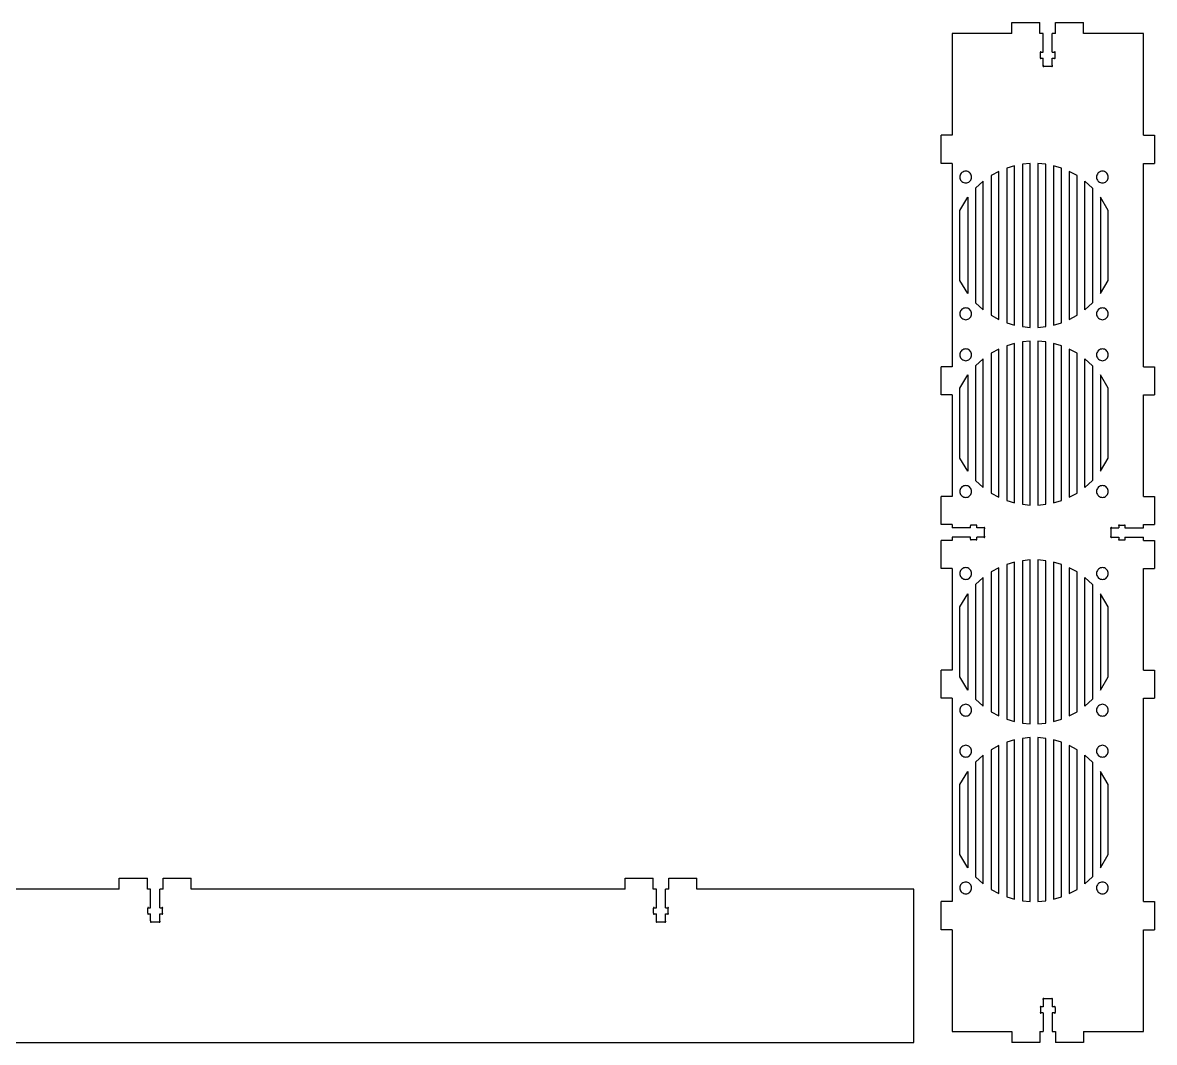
# Model space of a CAD drawing. Extents: x 0 to 1890, y 0 to 1229.
# Drawn here: x 414 to 828, y 856 to 1229 of the extents above; entities that cross this region are included whole.
import ezdxf

# ---------------------------------------------------------------- set-up
doc = ezdxf.new("R2010")
doc.units = 0
doc.layers.get('0').update_dxf_attribs({"linetype": 'CONTINUOUS'})

msp = doc.modelspace()

# ---------------------------------------------------------------- linework, layer by layer
at = {"color": 7}
for points in [[(775.866436, 1228.999659), (786.13314, 1228.999659)], [(775.866436, 1224.999663), (775.866436, 1228.999659)], [(786.536523, 1218.232946), (787.333131, 1218.232946), (787.333131, 1224.999663), (786.13314, 1224.999663), (786.13314, 1228.999659)], [(791.866421, 1228.999659), (802.133124, 1228.999659)], [(791.866421, 1224.999663), (791.866421, 1228.999659)], [(823.999767, 1187.791346), (823.999767, 1224.999663), (802.133124, 1224.999663), (802.133124, 1228.999659)], [(775.866436, 1224.999663), (753.999794, 1224.999663), (753.999794, 1187.791346), (749.999798, 1187.791346)], [(791.866421, 1224.999663), (790.66643, 1224.999663)], [(790.66643, 1218.232946), (790.66643, 1224.999663)], [(786.333138, 1216.203037), (786.333138, 1218.029587)], [(790.66643, 1218.232946), (791.463037, 1218.232946)], [(791.666422, 1216.203037), (791.666422, 1218.029587)], [(786.536523, 1215.999652), (787.333131, 1215.999652)], [(787.333131, 1213.403217), (787.333131, 1215.999652)], [(787.636687, 1213.09966), (790.362873, 1213.09966)], [(790.66643, 1215.999652), (791.463037, 1215.999652)], [(790.66643, 1213.403217), (790.66643, 1215.999652)], [(749.999798, 1177.524669), (749.999798, 1187.791346)], [(823.999767, 1187.791346), (827.999763, 1187.791346)], [(827.999763, 1187.791346), (827.999763, 1177.524669)], [(753.999794, 1177.524669), (749.999798, 1177.524669)], [(753.999794, 1177.524669), (753.999794, 1103.10806), (749.999798, 1103.10806)], [(776.85693, 1176.636912), (773.999775, 1175.783949)], [(773.999775, 1175.783949), (773.999775, 1119.215413)], [(776.85693, 1118.362423), (776.85693, 1176.636912)], [(782.571214, 1177.46564), (779.714059, 1177.191982)], [(779.714059, 1177.191982), (779.714059, 1117.80738)], [(782.571214, 1117.533722), (782.571214, 1177.46564)], [(785.428343, 1177.46564), (785.428343, 1117.533722)], [(788.285498, 1177.191982), (785.428343, 1177.46564)], [(788.285498, 1117.80738), (788.285498, 1177.191982)], [(791.142627, 1176.636912), (791.142627, 1118.362423)], [(793.999782, 1175.783949), (791.142627, 1176.636912)], [(793.999782, 1119.215413), (793.999782, 1175.783949)], [(823.999767, 1103.10806), (823.999767, 1177.524669), (827.999763, 1177.524669)], [(771.142646, 1174.604913), (768.285491, 1173.054746)], [(768.285491, 1173.054746), (768.285491, 1121.944616)], [(771.142646, 1120.394449), (771.142646, 1174.604913)], [(796.856911, 1174.604913), (796.856911, 1120.394449)], [(799.714066, 1173.054746), (796.856911, 1174.604913)], [(799.714066, 1121.944616), (799.714066, 1173.054746)], [(765.428362, 1171.060265), (762.571207, 1168.495289)], [(762.571207, 1168.495289), (762.571207, 1126.504047)], [(765.428362, 1123.939071), (765.428362, 1171.060265)], [(808.285479, 1165.112274), (808.285479, 1129.887061)], [(811.142634, 1160.2772), (808.285479, 1165.112274)], [(811.142634, 1134.722162), (811.142634, 1160.2772)], [(808.285479, 1129.887061), (811.142634, 1134.722162)], [(762.571207, 1126.504047), (765.428362, 1123.939071)], [(768.285491, 1121.944616), (771.142646, 1120.394449)], [(796.856911, 1120.394449), (799.714066, 1121.944616)], [(773.999775, 1119.215413), (776.85693, 1118.362423)], [(779.714059, 1117.80738), (782.571214, 1117.533722)], [(785.428343, 1117.533722), (788.285498, 1117.80738)], [(791.142627, 1118.362423), (793.999782, 1119.215413)], [(771.142646, 1109.604929), (768.285491, 1108.054762)], [(771.142646, 1055.394465), (771.142646, 1109.604929)], [(776.85693, 1111.636955), (773.999775, 1110.783965)], [(773.999775, 1110.783965), (773.999775, 1054.215429)], [(776.85693, 1053.362439), (776.85693, 1111.636955)], [(782.571214, 1112.465656), (779.714059, 1112.191998)], [(779.714059, 1112.191998), (779.714059, 1052.807396)], [(782.571214, 1052.533738), (782.571214, 1112.465656)], [(785.428343, 1112.465656), (785.428343, 1052.533738)], [(788.285498, 1112.191998), (785.428343, 1112.465656)], [(788.285498, 1052.807396), (788.285498, 1112.191998)], [(791.142627, 1111.636955), (791.142627, 1053.362439)], [(793.999782, 1110.783965), (791.142627, 1111.636955)], [(793.999782, 1054.215429), (793.999782, 1110.783965)], [(796.856911, 1109.604929), (796.856911, 1055.394465)], [(799.714066, 1108.054762), (796.856911, 1109.604929)], [(765.428362, 1106.06028), (762.571207, 1103.495305)], [(765.428362, 1058.939087), (765.428362, 1106.06028)], [(768.285491, 1108.054762), (768.285491, 1056.944632)], [(799.714066, 1056.944632), (799.714066, 1108.054762)], [(749.999798, 1092.841357), (749.999798, 1103.10806)], [(762.571207, 1103.495305), (762.571207, 1061.504063)], [(823.999767, 1103.10806), (827.999763, 1103.10806)], [(827.999763, 1103.10806), (827.999763, 1092.841357)], [(808.285479, 1100.11229), (808.285479, 1064.887077)], [(811.142634, 1095.277216), (808.285479, 1100.11229)], [(811.142634, 1069.722178), (811.142634, 1095.277216)], [(753.999794, 1092.841357), (749.999798, 1092.841357)], [(753.999794, 1092.841357), (753.999794, 1055.633066), (749.999798, 1055.633066)], [(823.999767, 1055.633066), (823.999767, 1092.841357), (827.999763, 1092.841357)], [(808.285479, 1064.887077), (811.142634, 1069.722178)], [(762.571207, 1061.504063), (765.428362, 1058.939087)], [(768.285491, 1056.944632), (771.142646, 1055.394465)], [(796.856911, 1055.394465), (799.714066, 1056.944632)], [(749.999798, 1045.366363), (749.999798, 1055.633066)], [(773.999775, 1054.215429), (776.85693, 1053.362439)], [(779.714059, 1052.807396), (782.571214, 1052.533738)], [(785.428343, 1052.533738), (788.285498, 1052.807396)], [(791.142627, 1053.362439), (793.999782, 1054.215429)], [(823.999767, 1055.633066), (827.999763, 1055.633066)], [(827.999763, 1055.633066), (827.999763, 1045.366363)], [(753.999794, 1045.366363), (749.999798, 1045.366363)], [(753.999794, 1045.366363), (753.999794, 1044.166345)], [(760.766484, 1044.166345), (753.999794, 1044.166345)], [(760.766484, 1044.166345), (760.766484, 1044.962979)], [(762.796393, 1045.166364), (760.969869, 1045.166364)], [(762.999779, 1044.166345), (762.999779, 1044.962979)], [(765.59624, 1044.166345), (762.999779, 1044.166345)], [(765.899796, 1041.136629), (765.899796, 1043.862789)], [(812.099764, 1043.862789), (812.099764, 1041.136629)], [(812.40332, 1044.166345), (814.999782, 1044.166345)], [(814.999782, 1044.962979), (814.999782, 1044.166345)], [(815.203167, 1045.166364), (817.029691, 1045.166364)], [(817.233076, 1044.962979), (817.233076, 1044.166345), (823.999767, 1044.166345), (823.999767, 1045.366363), (827.999763, 1045.366363)], [(760.766484, 1040.036439), (760.766484, 1040.833046), (753.999794, 1040.833046), (753.999794, 1039.633055), (749.999798, 1039.633055)], [(749.999798, 1029.366351), (749.999798, 1039.633055)], [(762.796393, 1039.833053), (760.969869, 1039.833053)], [(765.59624, 1040.833046), (762.999779, 1040.833046)], [(762.999779, 1040.036439), (762.999779, 1040.833046)], [(812.40332, 1040.833046), (814.999782, 1040.833046)], [(814.999782, 1040.833046), (814.999782, 1040.036439)], [(815.203167, 1039.833053), (817.029691, 1039.833053)], [(817.233076, 1040.833046), (817.233076, 1040.036439)], [(817.233076, 1040.833046), (823.999767, 1040.833046)], [(823.999767, 1039.633055), (823.999767, 1040.833046)], [(823.999767, 1039.633055), (827.999763, 1039.633055), (827.999763, 1029.366351)], [(776.85693, 1031.636952), (773.999775, 1030.783988)], [(776.85693, 973.362463), (776.85693, 1031.636952)], [(782.571214, 1032.46568), (779.714059, 1032.192021)], [(779.714059, 1032.192021), (779.714059, 972.80742)], [(782.571214, 972.533761), (782.571214, 1032.46568)], [(785.428343, 1032.46568), (785.428343, 972.533761)], [(788.285498, 1032.192021), (785.428343, 1032.46568)], [(788.285498, 972.80742), (788.285498, 1032.192021)], [(791.142627, 1031.636952), (791.142627, 973.362463)], [(793.999782, 1030.783988), (791.142627, 1031.636952)], [(753.999794, 1029.366351), (749.999798, 1029.366351)], [(753.999794, 1029.366351), (753.999794, 992.158061), (749.999798, 992.158061)], [(771.142646, 1029.604953), (768.285491, 1028.054786)], [(768.285491, 1028.054786), (768.285491, 976.944655)], [(771.142646, 975.394489), (771.142646, 1029.604953)], [(773.999775, 1030.783988), (773.999775, 974.215453)], [(793.999782, 974.215453), (793.999782, 1030.783988)], [(796.856911, 1029.604953), (796.856911, 975.394489)], [(799.714066, 1028.054786), (796.856911, 1029.604953)], [(799.714066, 976.944655), (799.714066, 1028.054786)], [(823.999767, 992.158061), (823.999767, 1029.366351), (827.999763, 1029.366351)], [(765.428362, 1026.060304), (762.571207, 1023.495328)], [(762.571207, 1023.495328), (762.571207, 981.504086)], [(765.428362, 978.939111), (765.428362, 1026.060304)], [(808.285479, 1020.112314), (808.285479, 984.887101)], [(811.142634, 1015.27724), (808.285479, 1020.112314)], [(811.142634, 989.722201), (811.142634, 1015.27724)], [(749.999798, 981.891357), (749.999798, 992.158061)], [(808.285479, 984.887101), (811.142634, 989.722201)], [(823.999767, 992.158061), (827.999763, 992.158061)], [(827.999763, 992.158061), (827.999763, 981.891357)], [(753.999794, 981.891357), (749.999798, 981.891357)], [(753.999794, 981.891357), (753.999794, 907.474749), (749.999798, 907.474749)], [(762.571207, 981.504086), (765.428362, 978.939111)], [(823.999767, 907.474749), (823.999767, 981.891357), (827.999763, 981.891357)], [(768.285491, 976.944655), (771.142646, 975.394489)], [(773.999775, 974.215453), (776.85693, 973.362463)], [(791.142627, 973.362463), (793.999782, 974.215453)], [(796.856911, 975.394489), (799.714066, 976.944655)], [(779.714059, 972.80742), (782.571214, 972.533761)], [(785.428343, 972.533761), (788.285498, 972.80742)], [(776.85693, 966.636994), (773.999775, 965.784004)], [(773.999775, 965.784004), (773.999775, 909.215469)], [(776.85693, 908.362479), (776.85693, 966.636994)], [(782.571214, 967.465696), (779.714059, 967.192037)], [(779.714059, 967.192037), (779.714059, 907.807436)], [(782.571214, 907.533777), (782.571214, 967.465696)], [(785.428343, 967.465696), (785.428343, 907.533777)], [(788.285498, 967.192037), (785.428343, 967.465696)], [(788.285498, 907.807436), (788.285498, 967.192037)], [(791.142627, 966.636994), (791.142627, 908.362479)], [(793.999782, 965.784004), (791.142627, 966.636994)], [(793.999782, 909.215469), (793.999782, 965.784004)], [(765.428362, 961.060347), (762.571207, 958.495371)], [(765.428362, 913.939153), (765.428362, 961.060347)], [(771.142646, 964.604969), (768.285491, 963.054802)], [(768.285491, 963.054802), (768.285491, 911.944671)], [(771.142646, 910.394505), (771.142646, 964.604969)], [(796.856911, 964.604969), (796.856911, 910.394505)], [(799.714066, 963.054802), (796.856911, 964.604969)], [(799.714066, 911.944671), (799.714066, 963.054802)], [(762.571207, 958.495371), (762.571207, 916.504129)], [(808.285479, 955.112356), (808.285479, 919.887143)], [(811.142634, 950.277256), (808.285479, 955.112356)], [(811.142634, 924.722217), (811.142634, 950.277256)], [(808.285479, 919.887143), (811.142634, 924.722217)], [(449.366514, 911.999731), (290.63328, 911.999731), (290.63328, 915.999754)], [(449.366514, 915.999754), (459.633217, 915.999754)], [(449.366514, 911.999731), (449.366514, 915.999754)], [(460.036601, 905.233041), (460.833208, 905.233041), (460.833208, 911.999731), (459.633217, 911.999731), (459.633217, 915.999754)], [(465.366525, 915.999754), (475.633229, 915.999754)], [(465.366525, 911.999731), (465.366525, 915.999754)], [(634.366462, 911.999731), (475.633229, 911.999731), (475.633229, 915.999754)], [(634.366462, 915.999754), (644.633166, 915.999754)], [(634.366462, 911.999731), (634.366462, 915.999754)], [(645.03655, 905.233041), (645.833157, 905.233041), (645.833157, 911.999731), (644.633166, 911.999731), (644.633166, 915.999754)], [(650.366474, 911.999731), (650.366474, 915.999754), (660.633177, 915.999754)], [(660.633177, 911.999731), (660.633177, 915.999754)], [(762.571207, 916.504129), (765.428362, 913.939153)], [(465.366525, 911.999731), (464.166508, 911.999731)], [(464.166508, 905.233041), (464.166508, 911.999731)], [(649.166456, 905.233041), (649.166456, 911.999731)], [(650.366474, 911.999731), (649.166456, 911.999731)], [(739.999794, 911.999731), (660.633177, 911.999731)], [(739.999794, 855.999758), (739.999794, 911.999731)], [(768.285491, 911.944671), (771.142646, 910.394505)], [(796.856911, 910.394505), (799.714066, 911.944671)], [(749.999798, 897.208072), (749.999798, 907.474749)], [(773.999775, 909.215469), (776.85693, 908.362479)], [(779.714059, 907.807436), (782.571214, 907.533777)], [(785.428343, 907.533777), (788.285498, 907.807436)], [(791.142627, 908.362479), (793.999782, 909.215469)], [(823.999767, 907.474749), (827.999763, 907.474749)], [(827.999763, 907.474749), (827.999763, 897.208072)], [(459.833216, 903.203132), (459.833216, 905.029656)], [(460.036601, 902.999746), (460.833208, 902.999746)], [(460.833208, 900.403312), (460.833208, 902.999746)], [(464.166508, 905.233041), (464.963141, 905.233041)], [(464.166508, 902.999746), (464.963141, 902.999746)], [(464.166508, 900.403312), (464.166508, 902.999746)], [(465.166527, 903.203132), (465.166527, 905.029656)], [(644.833164, 903.203132), (644.833164, 905.029656)], [(645.03655, 902.999746), (645.833157, 902.999746)], [(645.833157, 900.403312), (645.833157, 902.999746)], [(649.166456, 905.233041), (649.96309, 905.233041)], [(649.166456, 902.999746), (649.96309, 902.999746)], [(649.166456, 900.403312), (649.166456, 902.999746)], [(650.166475, 903.203132), (650.166475, 905.029656)], [(461.136791, 900.099755), (463.862951, 900.099755)], [(646.13674, 900.099755), (648.8629, 900.099755)], [(753.999794, 897.208072), (749.999798, 897.208072)], [(753.999794, 897.208072), (753.999794, 859.999755), (775.866436, 859.999755), (775.866436, 855.999758)], [(823.999767, 859.999755), (823.999767, 897.208072), (827.999763, 897.208072)], [(787.333131, 871.596201), (787.333131, 868.999766)], [(790.362873, 871.899757), (787.636687, 871.899757)], [(790.66643, 871.596201), (790.66643, 868.999766)], [(786.333138, 868.796381), (786.333138, 866.96983)], [(787.333131, 868.999766), (786.536523, 868.999766)], [(787.333131, 866.766445), (786.536523, 866.766445)], [(787.333131, 866.766445), (787.333131, 859.999755)], [(791.463037, 868.999766), (790.66643, 868.999766)], [(790.66643, 866.766445), (790.66643, 859.999755)], [(791.463037, 866.766445), (790.66643, 866.766445)], [(791.666422, 868.796381), (791.666422, 866.96983)], [(786.13314, 859.999755), (786.13314, 855.999758)], [(786.13314, 859.999755), (787.333131, 859.999755)], [(790.66643, 859.999755), (791.866421, 859.999755)], [(802.133124, 859.999755), (802.133124, 855.999758), (791.866421, 855.999758)], [(791.866421, 859.999755), (791.866421, 855.999758)], [(802.133124, 859.999755), (823.999767, 859.999755)], [(0, 855.999758), (739.999794, 855.999758)], [(786.13314, 855.999758), (775.866436, 855.999758)]]:
    msp.add_lwpolyline(points, dxfattribs=at)
for points in [[(761.149784, 1172.499677)], [(811.149776, 1172.499677)], [(802.571195, 1123.939071), (802.571195, 1171.060265), (805.42835, 1168.495289), (805.42835, 1126.504047)], [(756.856923, 1134.722162), (756.856923, 1160.2772), (759.714078, 1165.112274), (759.714078, 1129.887061)], [(761.149784, 1122.499685)], [(811.149776, 1122.499685)], [(761.149784, 1107.499693)], [(802.571195, 1058.939087), (802.571195, 1106.06028), (805.42835, 1103.495305), (805.42835, 1061.504063)], [(811.149776, 1107.499693)], [(756.856923, 1069.722178), (756.856923, 1095.277216), (759.714078, 1100.11229), (759.714078, 1064.887077)], [(761.149784, 1057.499701)], [(811.149776, 1057.499701)], [(761.149784, 1027.499716)], [(811.149776, 1027.499716)], [(802.571195, 978.939111), (802.571195, 1026.060304), (805.42835, 1023.495328), (805.42835, 981.504086)], [(756.856923, 989.722201), (756.856923, 1015.27724), (759.714078, 1020.112314), (759.714078, 984.887101)], [(761.149784, 977.499725)], [(811.149776, 977.499725)], [(761.149784, 962.499732)], [(802.571195, 913.939153), (802.571195, 961.060347), (805.42835, 958.495371), (805.42835, 916.504129)], [(811.149776, 962.499732)], [(756.856923, 924.722217), (756.856923, 950.277256), (759.714078, 955.112356), (759.714078, 919.887143)], [(761.149784, 912.499741)], [(811.149776, 912.499741)]]:
    msp.add_lwpolyline(points, close=True, dxfattribs=at)
for points, knots in [([(786.407565, 1218.3074), (786.385757, 1218.304585), (786.34261, 1218.299017), (786.289916, 1218.256966), (786.25904, 1218.198315), (786.256459, 1218.132083), (786.281073, 1218.069321), (786.315658, 1218.042928), (786.333138, 1218.029587)], [0, 0, 0, 0, 0.064908, 0.128416, 0.193323, 0.258231, 0.321739, 0.386647, 0.386647, 0.386647, 0.386647]), ([(786.536523, 1218.232946), (786.526277, 1218.247065), (786.505932, 1218.275102), (786.459369, 1218.301985), (786.424916, 1218.305586), (786.407565, 1218.3074)], [0, 0, 0, 0, 0.051964, 0.103184, 0.155149, 0.155149, 0.155149, 0.155149]), ([(791.591995, 1218.3074), (791.574644, 1218.305586), (791.540192, 1218.301985), (791.493628, 1218.275102), (791.473283, 1218.247065), (791.463037, 1218.232946)], [0, 0, 0, 0, 0.051964, 0.103184, 0.155149, 0.155149, 0.155149, 0.155149]), ([(791.666422, 1218.029587), (791.683903, 1218.042928), (791.718487, 1218.069321), (791.743101, 1218.132083), (791.74052, 1218.198315), (791.709644, 1218.256966), (791.65695, 1218.299017), (791.613804, 1218.304585), (791.591995, 1218.3074)], [0, 0, 0, 0, 0.064908, 0.128416, 0.193323, 0.258231, 0.321739, 0.386647, 0.386647, 0.386647, 0.386647]), ([(786.333138, 1216.203037), (786.316742, 1216.190756), (786.284262, 1216.166427), (786.258829, 1216.10915), (786.256758, 1216.047582), (786.279754, 1215.989966), (786.323452, 1215.946267), (786.381068, 1215.923272), (786.442636, 1215.925343), (786.499913, 1215.950776), (786.524242, 1215.983256), (786.536523, 1215.999652)], [0, 0, 0, 0, 0.060599, 0.120045, 0.180645, 0.241244, 0.30069, 0.361289, 0.421889, 0.481335, 0.541934, 0.541934, 0.541934, 0.541934]), ([(787.333131, 1213.403217), (787.308657, 1213.384887), (787.260175, 1213.348577), (787.22221, 1213.263087), (787.219116, 1213.17119), (787.253438, 1213.085192), (787.318662, 1213.019968), (787.404661, 1212.985646), (787.496557, 1212.98874), (787.582047, 1213.026705), (787.618357, 1213.075187), (787.636687, 1213.09966)], [0, 0, 0, 0, 0.090451, 0.179179, 0.26963, 0.360081, 0.448809, 0.53926, 0.629711, 0.718439, 0.80889, 0.80889, 0.80889, 0.80889]), ([(790.362873, 1213.09966), (790.381203, 1213.075187), (790.417513, 1213.026705), (790.503004, 1212.98874), (790.5949, 1212.985646), (790.680898, 1213.019968), (790.746123, 1213.085192), (790.780444, 1213.17119), (790.77735, 1213.263087), (790.739385, 1213.348577), (790.690904, 1213.384887), (790.66643, 1213.403217)], [0, 0, 0, 0, 0.090451, 0.179179, 0.26963, 0.360081, 0.448809, 0.53926, 0.629711, 0.718439, 0.80889, 0.80889, 0.80889, 0.80889]), ([(791.463037, 1215.999652), (791.475318, 1215.983256), (791.499647, 1215.950776), (791.556924, 1215.925343), (791.618492, 1215.923272), (791.676108, 1215.946267), (791.719807, 1215.989966), (791.742802, 1216.047582), (791.740731, 1216.10915), (791.715298, 1216.166427), (791.682818, 1216.190756), (791.666422, 1216.203037)], [0, 0, 0, 0, 0.060599, 0.120045, 0.180645, 0.241244, 0.30069, 0.361289, 0.421889, 0.481335, 0.541934, 0.541934, 0.541934, 0.541934]), ([(761.149786, 1172.499677), (761.124097, 1172.751043), (761.073086, 1173.250179), (760.677342, 1173.909793), (760.097907, 1174.4002), (759.380386, 1174.660295), (758.619015, 1174.660295), (757.902498, 1174.4002), (757.319051, 1173.909794), (756.938216, 1173.250179), (756.805247, 1172.499677), (756.938218, 1171.749175), (757.319053, 1171.08956), (757.9025, 1170.599153), (758.619017, 1170.339058), (759.380388, 1170.339058), (760.097909, 1170.599153), (760.677344, 1171.08956), (761.073087, 1171.749175), (761.124096, 1172.24831), (761.149784, 1172.499677)], [0, 0, 0, 0, 0.750273, 1.489809, 2.240082, 2.990354, 3.729889, 4.480162, 5.230435, 5.96997, 6.720242, 7.470515, 8.210051, 8.960323, 9.710596, 10.450131, 11.200404, 11.950676, 12.690211, 13.440484, 13.440484, 13.440484, 13.440484]), ([(811.149778, 1172.499677), (811.124089, 1172.751043), (811.073078, 1173.250179), (810.677334, 1173.909793), (810.097899, 1174.4002), (809.380377, 1174.660295), (808.619006, 1174.660295), (807.90249, 1174.4002), (807.319042, 1173.909794), (806.938208, 1173.250179), (806.805239, 1172.499677), (806.93821, 1171.749175), (807.319044, 1171.08956), (807.902492, 1170.599153), (808.619008, 1170.339058), (809.380379, 1170.339058), (810.097901, 1170.599153), (810.677336, 1171.08956), (811.073079, 1171.749175), (811.124088, 1172.24831), (811.149776, 1172.499677)], [0, 0, 0, 0, 0.750273, 1.489809, 2.240082, 2.990354, 3.729889, 4.480162, 5.230435, 5.96997, 6.720242, 7.470515, 8.210051, 8.960323, 9.710596, 10.450131, 11.200404, 11.950676, 12.690211, 13.440484, 13.440484, 13.440484, 13.440484]), ([(761.149786, 1122.499685), (761.124097, 1122.751051), (761.073086, 1123.250187), (760.677342, 1123.909802), (760.097907, 1124.400208), (759.380386, 1124.660304), (758.619015, 1124.660304), (757.902498, 1124.400208), (757.319051, 1123.909802), (756.938216, 1123.250187), (756.805247, 1122.499685), (756.938218, 1121.749183), (757.319053, 1121.089568), (757.9025, 1120.599162), (758.619017, 1120.339066), (759.380388, 1120.339066), (760.097909, 1120.599162), (760.677344, 1121.089568), (761.073087, 1121.749183), (761.124096, 1122.248319), (761.149784, 1122.499685)], [0, 0, 0, 0, 0.750273, 1.489809, 2.240082, 2.990354, 3.729889, 4.480162, 5.230435, 5.96997, 6.720242, 7.470515, 8.210051, 8.960323, 9.710596, 10.450131, 11.200404, 11.950676, 12.690211, 13.440484, 13.440484, 13.440484, 13.440484]), ([(811.149778, 1122.499685), (811.124089, 1122.751051), (811.073078, 1123.250187), (810.677334, 1123.909802), (810.097899, 1124.400208), (809.380377, 1124.660304), (808.619006, 1124.660304), (807.90249, 1124.400208), (807.319042, 1123.909802), (806.938208, 1123.250187), (806.805239, 1122.499685), (806.93821, 1121.749183), (807.319044, 1121.089568), (807.902492, 1120.599162), (808.619008, 1120.339066), (809.380379, 1120.339066), (810.097901, 1120.599162), (810.677336, 1121.089568), (811.073079, 1121.749183), (811.124088, 1122.248319), (811.149776, 1122.499685)], [0, 0, 0, 0, 0.750273, 1.489809, 2.240082, 2.990354, 3.729889, 4.480162, 5.230435, 5.96997, 6.720242, 7.470515, 8.210051, 8.960323, 9.710596, 10.450131, 11.200404, 11.950676, 12.690211, 13.440484, 13.440484, 13.440484, 13.440484]), ([(761.149786, 1107.499693), (761.124097, 1107.751059), (761.073086, 1108.250195), (760.677342, 1108.909809), (760.097907, 1109.400216), (759.380386, 1109.660311), (758.619015, 1109.660311), (757.902498, 1109.400216), (757.319051, 1108.90981), (756.938216, 1108.250195), (756.805247, 1107.499693), (756.938218, 1106.749191), (757.319053, 1106.089576), (757.9025, 1105.599169), (758.619017, 1105.339074), (759.380388, 1105.339074), (760.097909, 1105.599169), (760.677344, 1106.089576), (761.073087, 1106.749191), (761.124096, 1107.248326), (761.149784, 1107.499693)], [0, 0, 0, 0, 0.750273, 1.489809, 2.240082, 2.990354, 3.729889, 4.480162, 5.230435, 5.96997, 6.720242, 7.470515, 8.210051, 8.960323, 9.710596, 10.450131, 11.200404, 11.950676, 12.690211, 13.440484, 13.440484, 13.440484, 13.440484]), ([(811.149778, 1107.499693), (811.124089, 1107.751059), (811.073078, 1108.250195), (810.677334, 1108.909809), (810.097899, 1109.400216), (809.380377, 1109.660311), (808.619006, 1109.660311), (807.90249, 1109.400216), (807.319042, 1108.90981), (806.938208, 1108.250195), (806.805239, 1107.499693), (806.93821, 1106.749191), (807.319044, 1106.089576), (807.902492, 1105.599169), (808.619008, 1105.339074), (809.380379, 1105.339074), (810.097901, 1105.599169), (810.677336, 1106.089576), (811.073079, 1106.749191), (811.124088, 1107.248326), (811.149776, 1107.499693)], [0, 0, 0, 0, 0.750273, 1.489809, 2.240082, 2.990354, 3.729889, 4.480162, 5.230435, 5.96997, 6.720242, 7.470515, 8.210051, 8.960323, 9.710596, 10.450131, 11.200404, 11.950676, 12.690211, 13.440484, 13.440484, 13.440484, 13.440484]), ([(761.149786, 1057.499701), (761.124097, 1057.751067), (761.073086, 1058.250203), (760.677342, 1058.909818), (760.097907, 1059.400224), (759.380386, 1059.66032), (758.619015, 1059.66032), (757.902498, 1059.400224), (757.319051, 1058.909818), (756.938216, 1058.250203), (756.805247, 1057.499701), (756.938218, 1056.749199), (757.319053, 1056.089584), (757.9025, 1055.599178), (758.619017, 1055.339082), (759.380388, 1055.339082), (760.097909, 1055.599178), (760.677344, 1056.089584), (761.073087, 1056.749199), (761.124096, 1057.248335), (761.149784, 1057.499701)], [0, 0, 0, 0, 0.750273, 1.489809, 2.240082, 2.990354, 3.729889, 4.480162, 5.230435, 5.96997, 6.720242, 7.470515, 8.210051, 8.960323, 9.710596, 10.450131, 11.200404, 11.950676, 12.690211, 13.440484, 13.440484, 13.440484, 13.440484]), ([(811.149778, 1057.499701), (811.124089, 1057.751067), (811.073078, 1058.250203), (810.677334, 1058.909818), (810.097899, 1059.400224), (809.380377, 1059.66032), (808.619006, 1059.66032), (807.90249, 1059.400224), (807.319042, 1058.909818), (806.938208, 1058.250203), (806.805239, 1057.499701), (806.93821, 1056.749199), (807.319044, 1056.089584), (807.902492, 1055.599178), (808.619008, 1055.339082), (809.380379, 1055.339082), (810.097901, 1055.599178), (810.677336, 1056.089584), (811.073079, 1056.749199), (811.124088, 1057.248335), (811.149776, 1057.499701)], [0, 0, 0, 0, 0.750273, 1.489809, 2.240082, 2.990354, 3.729889, 4.480162, 5.230435, 5.96997, 6.720242, 7.470515, 8.210051, 8.960323, 9.710596, 10.450131, 11.200404, 11.950676, 12.690211, 13.440484, 13.440484, 13.440484, 13.440484]), ([(760.969869, 1045.166364), (760.95653, 1045.183855), (760.930139, 1045.218458), (760.867359, 1045.24309), (760.801105, 1045.240508), (760.742438, 1045.209614), (760.700388, 1045.156891), (760.694836, 1045.113727), (760.692031, 1045.09191)], [0, 0, 0, 0, 0.064928, 0.128456, 0.193385, 0.258313, 0.321841, 0.386769, 0.386769, 0.386769, 0.386769]), ([(760.692031, 1045.09191), (760.693847, 1045.074563), (760.697453, 1045.040117), (760.724335, 1044.993564), (760.752367, 1044.973223), (760.766484, 1044.962979)], [0, 0, 0, 0, 0.051955, 0.103167, 0.155123, 0.155123, 0.155123, 0.155123]), ([(762.999779, 1044.962979), (763.016175, 1044.97526), (763.048654, 1044.999589), (763.074087, 1045.056866), (763.076159, 1045.118434), (763.053163, 1045.17605), (763.009465, 1045.219749), (762.951849, 1045.242744), (762.890281, 1045.240673), (762.833004, 1045.21524), (762.808675, 1045.18276), (762.796393, 1045.166364)], [0, 0, 0, 0, 0.060599, 0.120045, 0.180645, 0.241244, 0.30069, 0.361289, 0.421889, 0.481335, 0.541934, 0.541934, 0.541934, 0.541934]), ([(765.899796, 1043.862789), (765.92427, 1043.881118), (765.972752, 1043.917429), (766.010717, 1044.002919), (766.013811, 1044.094815), (765.979489, 1044.180814), (765.914265, 1044.246038), (765.828266, 1044.28036), (765.73637, 1044.277266), (765.65088, 1044.2393), (765.61457, 1044.190819), (765.59624, 1044.166345)], [0, 0, 0, 0, 0.090451, 0.179179, 0.26963, 0.360081, 0.448809, 0.53926, 0.629711, 0.718439, 0.80889, 0.80889, 0.80889, 0.80889]), ([(812.40332, 1044.166345), (812.384991, 1044.190819), (812.34868, 1044.2393), (812.26319, 1044.277266), (812.171294, 1044.28036), (812.085295, 1044.246038), (812.020071, 1044.180814), (811.98575, 1044.094815), (811.988844, 1044.002919), (812.026809, 1043.917429), (812.07529, 1043.881118), (812.099764, 1043.862789)], [0, 0, 0, 0, 0.090451, 0.179179, 0.26963, 0.360081, 0.448809, 0.53926, 0.629711, 0.718439, 0.80889, 0.80889, 0.80889, 0.80889]), ([(815.203167, 1045.166364), (815.190886, 1045.18276), (815.166557, 1045.21524), (815.10928, 1045.240673), (815.047712, 1045.242744), (814.990096, 1045.219749), (814.946397, 1045.17605), (814.923402, 1045.118434), (814.925473, 1045.056866), (814.950906, 1044.999589), (814.983386, 1044.97526), (814.999782, 1044.962979)], [0, 0, 0, 0, 0.060599, 0.120045, 0.180645, 0.241244, 0.30069, 0.361289, 0.421889, 0.481335, 0.541934, 0.541934, 0.541934, 0.541934]), ([(817.307503, 1045.09191), (817.304692, 1045.113721), (817.299131, 1045.156872), (817.257084, 1045.209575), (817.198431, 1045.240459), (817.132195, 1045.243045), (817.069428, 1045.218432), (817.043032, 1045.183846), (817.029691, 1045.166364)], [0, 0, 0, 0, 0.064912, 0.128424, 0.193336, 0.258248, 0.321761, 0.386673, 0.386673, 0.386673, 0.386673]), ([(817.233076, 1044.962979), (817.24719, 1044.973225), (817.275215, 1044.993569), (817.302088, 1045.040121), (817.305689, 1045.074565), (817.307503, 1045.09191)], [0, 0, 0, 0, 0.05195, 0.103157, 0.155108, 0.155108, 0.155108, 0.155108]), ([(760.766484, 1040.036439), (760.752367, 1040.026195), (760.724335, 1040.005853), (760.697453, 1039.959301), (760.693847, 1039.924854), (760.692031, 1039.907507)], [0, 0, 0, 0, 0.051955, 0.103167, 0.155123, 0.155123, 0.155123, 0.155123]), ([(760.692031, 1039.907507), (760.694836, 1039.88569), (760.700388, 1039.842527), (760.742438, 1039.789803), (760.801105, 1039.758909), (760.867359, 1039.756327), (760.930139, 1039.780959), (760.95653, 1039.815563), (760.969869, 1039.833053)], [0, 0, 0, 0, 0.064928, 0.128456, 0.193385, 0.258313, 0.321841, 0.386769, 0.386769, 0.386769, 0.386769]), ([(762.796393, 1039.833053), (762.808675, 1039.816658), (762.833004, 1039.784178), (762.890281, 1039.758745), (762.951849, 1039.756674), (763.009465, 1039.779669), (763.053163, 1039.823367), (763.076159, 1039.880983), (763.074087, 1039.942551), (763.048654, 1039.999828), (763.016175, 1040.024157), (762.999779, 1040.036439)], [0, 0, 0, 0, 0.060599, 0.120045, 0.180645, 0.241244, 0.30069, 0.361289, 0.421889, 0.481335, 0.541934, 0.541934, 0.541934, 0.541934]), ([(765.59624, 1040.833046), (765.614573, 1040.808578), (765.650889, 1040.760108), (765.736377, 1040.722159), (765.828265, 1040.719076), (765.914253, 1040.753401), (765.979468, 1040.818623), (766.013786, 1040.904613), (766.010695, 1040.996501), (765.972739, 1041.081986), (765.924266, 1041.118298), (765.899796, 1041.136629)], [0, 0, 0, 0, 0.090443, 0.179164, 0.269606, 0.360049, 0.44877, 0.539213, 0.629655, 0.718377, 0.808819, 0.808819, 0.808819, 0.808819]), ([(812.099764, 1041.136629), (812.075295, 1041.118298), (812.026821, 1041.081986), (811.988865, 1040.996501), (811.985774, 1040.904613), (812.020092, 1040.818623), (812.085307, 1040.753401), (812.171295, 1040.719076), (812.263183, 1040.722159), (812.348671, 1040.760108), (812.384988, 1040.808578), (812.40332, 1040.833046)], [0, 0, 0, 0, 0.090443, 0.179164, 0.269606, 0.360049, 0.44877, 0.539213, 0.629655, 0.718377, 0.808819, 0.808819, 0.808819, 0.808819]), ([(814.999782, 1040.036439), (814.983386, 1040.024157), (814.950906, 1039.999828), (814.925473, 1039.942551), (814.923402, 1039.880983), (814.946397, 1039.823367), (814.990096, 1039.779669), (815.047712, 1039.756674), (815.10928, 1039.758745), (815.166557, 1039.784178), (815.190886, 1039.816658), (815.203167, 1039.833053)], [0, 0, 0, 0, 0.060599, 0.120045, 0.180645, 0.241244, 0.30069, 0.361289, 0.421889, 0.481335, 0.541934, 0.541934, 0.541934, 0.541934]), ([(817.029691, 1039.833053), (817.043032, 1039.815572), (817.069428, 1039.780985), (817.132195, 1039.756372), (817.198431, 1039.758958), (817.257084, 1039.789842), (817.299131, 1039.842546), (817.304692, 1039.885697), (817.307503, 1039.907507)], [0, 0, 0, 0, 0.064912, 0.128424, 0.193336, 0.258248, 0.321761, 0.386673, 0.386673, 0.386673, 0.386673]), ([(817.307503, 1039.907507), (817.305689, 1039.924853), (817.302088, 1039.959296), (817.275215, 1040.005848), (817.24719, 1040.026193), (817.233076, 1040.036439)], [0, 0, 0, 0, 0.05195, 0.103157, 0.155108, 0.155108, 0.155108, 0.155108]), ([(761.149786, 1027.499716), (761.124097, 1027.751083), (761.073086, 1028.250218), (760.677342, 1028.909833), (760.097907, 1029.40024), (759.380386, 1029.660335), (758.619015, 1029.660335), (757.902498, 1029.40024), (757.319051, 1028.909833), (756.938216, 1028.250218), (756.805247, 1027.499716), (756.938218, 1026.749215), (757.319053, 1026.0896), (757.9025, 1025.599193), (758.619017, 1025.339098), (759.380388, 1025.339098), (760.097909, 1025.599193), (760.677344, 1026.0896), (761.073087, 1026.749215), (761.124096, 1027.24835), (761.149784, 1027.499716)], [0, 0, 0, 0, 0.750273, 1.489809, 2.240082, 2.990354, 3.729889, 4.480162, 5.230435, 5.96997, 6.720242, 7.470515, 8.210051, 8.960323, 9.710596, 10.450131, 11.200404, 11.950676, 12.690211, 13.440484, 13.440484, 13.440484, 13.440484]), ([(811.149778, 1027.499716), (811.124089, 1027.751083), (811.073078, 1028.250218), (810.677334, 1028.909833), (810.097899, 1029.40024), (809.380377, 1029.660335), (808.619006, 1029.660335), (807.90249, 1029.40024), (807.319042, 1028.909833), (806.938208, 1028.250218), (806.805239, 1027.499716), (806.93821, 1026.749215), (807.319044, 1026.0896), (807.902492, 1025.599193), (808.619008, 1025.339098), (809.380379, 1025.339098), (810.097901, 1025.599193), (810.677336, 1026.0896), (811.073079, 1026.749215), (811.124088, 1027.24835), (811.149776, 1027.499716)], [0, 0, 0, 0, 0.750273, 1.489809, 2.240082, 2.990354, 3.729889, 4.480162, 5.230435, 5.96997, 6.720242, 7.470515, 8.210051, 8.960323, 9.710596, 10.450131, 11.200404, 11.950676, 12.690211, 13.440484, 13.440484, 13.440484, 13.440484]), ([(761.149786, 977.499725), (761.124097, 977.751091), (761.073086, 978.250227), (760.677342, 978.909841), (760.097907, 979.400248), (759.380386, 979.660343), (758.619015, 979.660343), (757.902498, 979.400248), (757.319051, 978.909842), (756.938216, 978.250226), (756.805247, 977.499725), (756.938218, 976.749223), (757.319053, 976.089608), (757.9025, 975.599201), (758.619017, 975.339106), (759.380388, 975.339106), (760.097909, 975.599201), (760.677344, 976.089608), (761.073087, 976.749223), (761.124096, 977.248358), (761.149784, 977.499725)], [0, 0, 0, 0, 0.750273, 1.489809, 2.240082, 2.990354, 3.729889, 4.480162, 5.230435, 5.96997, 6.720242, 7.470515, 8.210051, 8.960323, 9.710596, 10.450131, 11.200404, 11.950676, 12.690211, 13.440484, 13.440484, 13.440484, 13.440484]), ([(811.149778, 977.499725), (811.124089, 977.751091), (811.073078, 978.250227), (810.677334, 978.909841), (810.097899, 979.400248), (809.380377, 979.660343), (808.619006, 979.660343), (807.90249, 979.400248), (807.319042, 978.909842), (806.938208, 978.250226), (806.805239, 977.499725), (806.93821, 976.749223), (807.319044, 976.089608), (807.902492, 975.599201), (808.619008, 975.339106), (809.380379, 975.339106), (810.097901, 975.599201), (810.677336, 976.089608), (811.073079, 976.749223), (811.124088, 977.248358), (811.149776, 977.499725)], [0, 0, 0, 0, 0.750273, 1.489809, 2.240082, 2.990354, 3.729889, 4.480162, 5.230435, 5.96997, 6.720242, 7.470515, 8.210051, 8.960323, 9.710596, 10.450131, 11.200404, 11.950676, 12.690211, 13.440484, 13.440484, 13.440484, 13.440484]), ([(761.149786, 962.499732), (761.124097, 962.751099), (761.073086, 963.250234), (760.677342, 963.909849), (760.097907, 964.400256), (759.380386, 964.660351), (758.619015, 964.660351), (757.902498, 964.400256), (757.319051, 963.909849), (756.938216, 963.250234), (756.805247, 962.499732), (756.938218, 961.749231), (757.319053, 961.089616), (757.9025, 960.599209), (758.619017, 960.339114), (759.380388, 960.339114), (760.097909, 960.599209), (760.677344, 961.089616), (761.073087, 961.749231), (761.124096, 962.248366), (761.149784, 962.499732)], [0, 0, 0, 0, 0.750273, 1.489809, 2.240082, 2.990354, 3.729889, 4.480162, 5.230435, 5.96997, 6.720242, 7.470515, 8.210051, 8.960323, 9.710596, 10.450131, 11.200404, 11.950676, 12.690211, 13.440484, 13.440484, 13.440484, 13.440484]), ([(811.149778, 962.499732), (811.124089, 962.751099), (811.073078, 963.250234), (810.677334, 963.909849), (810.097899, 964.400256), (809.380377, 964.660351), (808.619006, 964.660351), (807.90249, 964.400256), (807.319042, 963.909849), (806.938208, 963.250234), (806.805239, 962.499732), (806.93821, 961.749231), (807.319044, 961.089616), (807.902492, 960.599209), (808.619008, 960.339114), (809.380379, 960.339114), (810.097901, 960.599209), (810.677336, 961.089616), (811.073079, 961.749231), (811.124088, 962.248366), (811.149776, 962.499732)], [0, 0, 0, 0, 0.750273, 1.489809, 2.240082, 2.990354, 3.729889, 4.480162, 5.230435, 5.96997, 6.720242, 7.470515, 8.210051, 8.960323, 9.710596, 10.450131, 11.200404, 11.950676, 12.690211, 13.440484, 13.440484, 13.440484, 13.440484]), ([(761.149786, 912.499741), (761.124097, 912.751107), (761.073086, 913.250242), (760.677342, 913.909857), (760.097907, 914.400264), (759.380386, 914.660359), (758.619015, 914.660359), (757.902498, 914.400264), (757.319051, 913.909857), (756.938216, 913.250242), (756.805247, 912.49974), (756.938218, 911.749239), (757.319053, 911.089624), (757.9025, 910.599217), (758.619017, 910.339122), (759.380388, 910.339122), (760.097909, 910.599217), (760.677344, 911.089624), (761.073087, 911.749239), (761.124096, 912.248374), (761.149784, 912.499741)], [0, 0, 0, 0, 0.750273, 1.489809, 2.240082, 2.990354, 3.729889, 4.480162, 5.230435, 5.96997, 6.720242, 7.470515, 8.210051, 8.960323, 9.710596, 10.450131, 11.200404, 11.950676, 12.690211, 13.440484, 13.440484, 13.440484, 13.440484]), ([(811.149778, 912.499741), (811.124089, 912.751107), (811.073078, 913.250242), (810.677334, 913.909857), (810.097899, 914.400264), (809.380377, 914.660359), (808.619006, 914.660359), (807.90249, 914.400264), (807.319042, 913.909857), (806.938208, 913.250242), (806.805239, 912.49974), (806.93821, 911.749239), (807.319044, 911.089624), (807.902492, 910.599217), (808.619008, 910.339122), (809.380379, 910.339122), (810.097901, 910.599217), (810.677336, 911.089624), (811.073079, 911.749239), (811.124088, 912.248374), (811.149776, 912.499741)], [0, 0, 0, 0, 0.750273, 1.489809, 2.240082, 2.990354, 3.729889, 4.480162, 5.230435, 5.96997, 6.720242, 7.470515, 8.210051, 8.960323, 9.710596, 10.450131, 11.200404, 11.950676, 12.690211, 13.440484, 13.440484, 13.440484, 13.440484]), ([(459.90767, 905.307495), (459.885853, 905.304689), (459.842689, 905.299138), (459.789966, 905.257087), (459.759072, 905.19842), (459.75649, 905.132166), (459.781122, 905.069386), (459.815725, 905.042995), (459.833216, 905.029656)], [0, 0, 0, 0, 0.064928, 0.128456, 0.193385, 0.258313, 0.321841, 0.386769, 0.386769, 0.386769, 0.386769]), ([(459.833216, 903.203132), (459.81682, 903.19085), (459.78434, 903.166521), (459.758907, 903.109244), (459.756836, 903.047676), (459.779831, 902.99006), (459.82353, 902.946362), (459.881146, 902.923367), (459.942714, 902.925438), (459.999991, 902.950871), (460.02432, 902.98335), (460.036601, 902.999746)], [0, 0, 0, 0, 0.060599, 0.120045, 0.180645, 0.241244, 0.30069, 0.361289, 0.421889, 0.481335, 0.541934, 0.541934, 0.541934, 0.541934]), ([(460.036601, 905.233041), (460.026357, 905.247158), (460.006016, 905.27519), (459.959463, 905.302072), (459.925017, 905.305678), (459.90767, 905.307495)], [0, 0, 0, 0, 0.051955, 0.103167, 0.155123, 0.155123, 0.155123, 0.155123]), ([(465.092073, 905.307495), (465.074726, 905.305678), (465.040279, 905.302072), (464.993727, 905.27519), (464.973385, 905.247158), (464.963141, 905.233041)], [0, 0, 0, 0, 0.051955, 0.103167, 0.155123, 0.155123, 0.155123, 0.155123]), ([(464.963141, 902.999746), (464.975423, 902.98335), (464.999752, 902.950871), (465.057029, 902.925438), (465.118597, 902.923367), (465.176213, 902.946362), (465.219911, 902.99006), (465.242906, 903.047676), (465.240835, 903.109244), (465.215402, 903.166521), (465.182923, 903.19085), (465.166527, 903.203132)], [0, 0, 0, 0, 0.060599, 0.120045, 0.180645, 0.241244, 0.30069, 0.361289, 0.421889, 0.481335, 0.541934, 0.541934, 0.541934, 0.541934]), ([(465.166527, 905.029656), (465.184017, 905.042995), (465.218621, 905.069386), (465.243253, 905.132166), (465.240671, 905.19842), (465.209777, 905.257087), (465.157053, 905.299138), (465.11389, 905.304689), (465.092073, 905.307495)], [0, 0, 0, 0, 0.064928, 0.128456, 0.193385, 0.258313, 0.321841, 0.386769, 0.386769, 0.386769, 0.386769]), ([(644.907618, 905.307495), (644.885801, 905.304689), (644.842638, 905.299138), (644.789914, 905.257087), (644.75902, 905.19842), (644.756438, 905.132166), (644.78107, 905.069386), (644.815674, 905.042995), (644.833164, 905.029656)], [0, 0, 0, 0, 0.064928, 0.128456, 0.193385, 0.258313, 0.321841, 0.386769, 0.386769, 0.386769, 0.386769]), ([(644.833164, 903.203132), (644.816769, 903.19085), (644.784289, 903.166521), (644.758856, 903.109244), (644.756785, 903.047676), (644.77978, 902.99006), (644.823478, 902.946362), (644.881095, 902.923367), (644.942662, 902.925438), (644.999939, 902.950871), (645.024268, 902.98335), (645.03655, 902.999746)], [0, 0, 0, 0, 0.060599, 0.120045, 0.180645, 0.241244, 0.30069, 0.361289, 0.421889, 0.481335, 0.541934, 0.541934, 0.541934, 0.541934]), ([(645.03655, 905.233041), (645.026306, 905.247158), (645.005965, 905.27519), (644.959412, 905.302072), (644.924966, 905.305678), (644.907618, 905.307495)], [0, 0, 0, 0, 0.051955, 0.103167, 0.155123, 0.155123, 0.155123, 0.155123]), ([(650.092021, 905.307495), (650.074674, 905.305678), (650.040228, 905.302072), (649.993675, 905.27519), (649.973334, 905.247158), (649.96309, 905.233041)], [0, 0, 0, 0, 0.051955, 0.103167, 0.155123, 0.155123, 0.155123, 0.155123]), ([(649.96309, 902.999746), (649.975371, 902.98335), (649.9997, 902.950871), (650.056977, 902.925438), (650.118545, 902.923367), (650.176161, 902.946362), (650.21986, 902.99006), (650.242855, 903.047676), (650.240784, 903.109244), (650.215351, 903.166521), (650.182871, 903.19085), (650.166475, 903.203132)], [0, 0, 0, 0, 0.060599, 0.120045, 0.180645, 0.241244, 0.30069, 0.361289, 0.421889, 0.481335, 0.541934, 0.541934, 0.541934, 0.541934]), ([(650.166475, 905.029656), (650.183966, 905.042995), (650.218569, 905.069386), (650.243201, 905.132166), (650.240619, 905.19842), (650.209725, 905.257087), (650.157002, 905.299138), (650.113838, 905.304689), (650.092021, 905.307495)], [0, 0, 0, 0, 0.064928, 0.128456, 0.193385, 0.258313, 0.321841, 0.386769, 0.386769, 0.386769, 0.386769]), ([(460.833208, 900.403312), (460.808741, 900.384979), (460.76027, 900.348662), (460.722322, 900.263174), (460.719239, 900.171286), (460.753564, 900.085298), (460.818785, 900.020083), (460.904776, 899.985765), (460.996664, 899.988856), (461.082148, 900.026812), (461.118461, 900.075286), (461.136791, 900.099755)], [0, 0, 0, 0, 0.090443, 0.179164, 0.269606, 0.360049, 0.44877, 0.539213, 0.629655, 0.718377, 0.808819, 0.808819, 0.808819, 0.808819]), ([(463.862951, 900.099755), (463.881281, 900.075281), (463.917591, 900.0268), (464.003082, 899.988835), (464.094978, 899.985741), (464.180976, 900.020062), (464.2462, 900.085287), (464.280522, 900.171285), (464.277428, 900.263181), (464.239463, 900.348672), (464.190981, 900.384982), (464.166508, 900.403312)], [0, 0, 0, 0, 0.090451, 0.179179, 0.26963, 0.360081, 0.448809, 0.53926, 0.629711, 0.718439, 0.80889, 0.80889, 0.80889, 0.80889]), ([(645.833157, 900.403312), (645.808689, 900.384979), (645.760219, 900.348662), (645.72227, 900.263174), (645.719187, 900.171286), (645.753512, 900.085298), (645.818734, 900.020083), (645.904724, 899.985765), (645.996612, 899.988856), (646.082097, 900.026812), (646.118409, 900.075286), (646.13674, 900.099755)], [0, 0, 0, 0, 0.090443, 0.179164, 0.269606, 0.360049, 0.44877, 0.539213, 0.629655, 0.718377, 0.808819, 0.808819, 0.808819, 0.808819]), ([(648.8629, 900.099755), (648.881229, 900.075281), (648.91754, 900.0268), (649.00303, 899.988835), (649.094926, 899.985741), (649.180925, 900.020062), (649.246149, 900.085287), (649.280471, 900.171285), (649.277377, 900.263181), (649.239411, 900.348672), (649.19093, 900.384982), (649.166456, 900.403312)], [0, 0, 0, 0, 0.090451, 0.179179, 0.26963, 0.360081, 0.448809, 0.53926, 0.629711, 0.718439, 0.80889, 0.80889, 0.80889, 0.80889]), ([(787.636687, 871.899757), (787.618357, 871.924231), (787.582047, 871.972712), (787.496557, 872.010677), (787.404661, 872.013771), (787.318662, 871.97945), (787.253438, 871.914226), (787.219116, 871.828227), (787.22221, 871.736331), (787.260175, 871.650841), (787.308657, 871.61453), (787.333131, 871.596201)], [0, 0, 0, 0, 0.090451, 0.179179, 0.26963, 0.360081, 0.448809, 0.53926, 0.629711, 0.718439, 0.80889, 0.80889, 0.80889, 0.80889]), ([(790.66643, 871.596201), (790.690904, 871.61453), (790.739385, 871.650841), (790.77735, 871.736331), (790.780444, 871.828227), (790.746123, 871.914226), (790.680898, 871.97945), (790.5949, 872.013771), (790.503004, 872.010677), (790.417513, 871.972712), (790.381203, 871.924231), (790.362873, 871.899757)], [0, 0, 0, 0, 0.090451, 0.179179, 0.26963, 0.360081, 0.448809, 0.53926, 0.629711, 0.718439, 0.80889, 0.80889, 0.80889, 0.80889]), ([(786.333138, 866.96983), (786.315658, 866.95649), (786.281073, 866.930097), (786.256459, 866.867335), (786.25904, 866.801103), (786.289916, 866.742451), (786.34261, 866.700401), (786.385757, 866.694832), (786.407565, 866.692018)], [0, 0, 0, 0, 0.064908, 0.128416, 0.193323, 0.258231, 0.321739, 0.386647, 0.386647, 0.386647, 0.386647]), ([(786.536523, 868.999766), (786.524242, 869.016162), (786.499913, 869.048642), (786.442636, 869.074075), (786.381068, 869.076146), (786.323452, 869.05315), (786.279754, 869.009452), (786.256758, 868.951836), (786.258829, 868.890268), (786.284262, 868.832991), (786.316742, 868.808662), (786.333138, 868.796381)], [0, 0, 0, 0, 0.060599, 0.120045, 0.180645, 0.241244, 0.30069, 0.361289, 0.421889, 0.481335, 0.541934, 0.541934, 0.541934, 0.541934]), ([(786.407565, 866.692018), (786.424914, 866.693829), (786.459364, 866.697426), (786.505927, 866.724299), (786.526276, 866.752329), (786.536523, 866.766445)], [0, 0, 0, 0, 0.051959, 0.103174, 0.155134, 0.155134, 0.155134, 0.155134]), ([(791.666422, 868.796381), (791.682818, 868.808662), (791.715298, 868.832991), (791.740731, 868.890268), (791.742802, 868.951836), (791.719807, 869.009452), (791.676108, 869.05315), (791.618492, 869.076146), (791.556924, 869.074075), (791.499647, 869.048642), (791.475318, 869.016162), (791.463037, 868.999766)], [0, 0, 0, 0, 0.060599, 0.120045, 0.180645, 0.241244, 0.30069, 0.361289, 0.421889, 0.481335, 0.541934, 0.541934, 0.541934, 0.541934]), ([(791.463037, 866.766445), (791.473285, 866.752329), (791.493633, 866.724299), (791.540196, 866.697426), (791.574646, 866.693829), (791.591995, 866.692018)], [0, 0, 0, 0, 0.051959, 0.103174, 0.155134, 0.155134, 0.155134, 0.155134]), ([(791.591995, 866.692018), (791.613804, 866.694832), (791.65695, 866.700401), (791.709644, 866.742451), (791.74052, 866.801103), (791.743101, 866.867335), (791.718487, 866.930097), (791.683903, 866.95649), (791.666422, 866.96983)], [0, 0, 0, 0, 0.064908, 0.128416, 0.193323, 0.258231, 0.321739, 0.386647, 0.386647, 0.386647, 0.386647])]:
    msp.add_open_spline(points, degree=3, knots=knots, dxfattribs=at)

doc.saveas('drawing.dxf')
